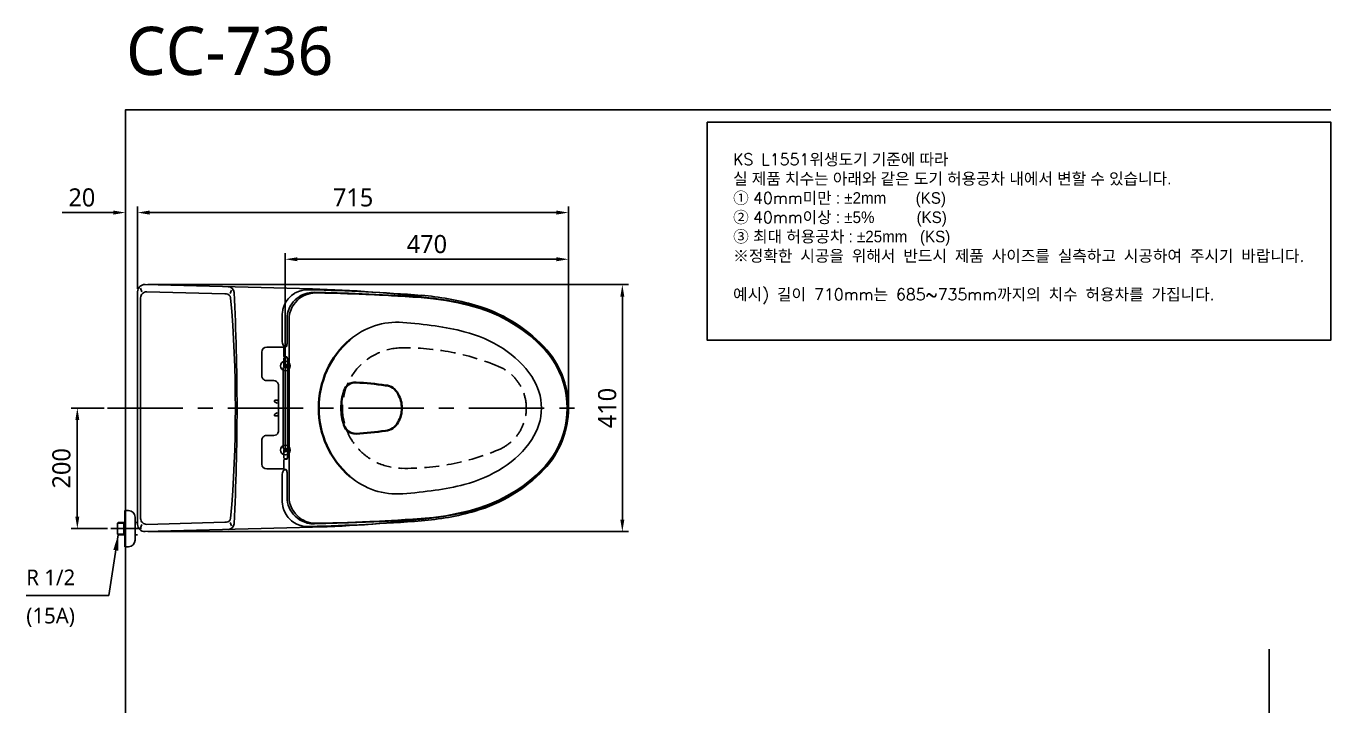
# Model space of a CAD drawing. Extents: x 50 to 2246, y -67 to 2189.
# Drawn here: x 81 to 2246, y 1061 to 2189 of the extents above; entities that cross this region are included whole.
import ezdxf

# ---------------------------------------------------------------- set-up
doc = ezdxf.new("R2010")
doc.units = 0
doc.header["$LTSCALE"] = 20
doc.header["$MEASUREMENT"] = 0
doc.linetypes.add('CENTER', pattern=[2, 1.25, -0.25, 0.25, -0.25])
doc.linetypes.add('HIDDEN', pattern=[0.375, 0.25, -0.125])
doc.layers.get('0').update_dxf_attribs({"linetype": 'CONTINUOUS'})
doc.layers.get('DEFPOINTS').update_dxf_attribs({"linetype": 'CONTINUOUS'})
for name, color, linetype in [('1', 1, 'CONTINUOUS'), ('2', 2, 'CONTINUOUS'), ('3', 3, 'CONTINUOUS'), ('4', 4, 'CONTINUOUS'), ('6', 6, 'CONTINUOUS'), ('CENTER', 2, 'CENTER')]:
    doc.layers.add(name, color=color, linetype=linetype)
doc.styles.add('GHS', font='romans', dxfattribs={"bigfont": 'ghs'})
doc.styles.add('ROMANS', font='romans', dxfattribs={"height": 10.144927})
doc.styles.get("Standard").update_dxf_attribs({"font": 'NanumGothic.ttf'})
doc.dimstyles.new('ISO-25', dxfattribs={"dimtxt": 20, "dimasz": 20, "dimexe": 3, "dimexo": 1, "dimgap": 5, "dimtad": 1, "dimtoh": 1, "dimdec": 0, "dimtxsty": 'Standard', "dimcen": 0, "dimclrd": 3, "dimclre": 3, "dimclrt": 2, "dimadec": 0, "dimazin": 0, "dimtfac": 1, "dimtdec": 0, "dimtmove": 0, "dimatfit": 3, "dimfxl": 0, "dimarcsym": 0})
doc.dimstyles.get("Standard").update_dxf_attribs({"dimtxt": 2.7, "dimasz": 2, "dimexe": 2, "dimexo": 1, "dimgap": 1.5, "dimtad": 1, "dimlfac": 10, "dimzin": 0, "dimdsep": 46, "dimtxsty": 'Standard', "dimcen": 0, "dimclrt": 2, "dimadec": 0, "dimazin": 0, "dimtfac": 1, "dimtofl": 0, "dimtmove": 0, "dimatfit": 3, "dimfxl": 0, "dimtolj": 1, "dimtzin": 0, "dimarcsym": 0})

# ---------------------------------------------------------------- blocks, each defined once
blk = doc.blocks.new('*D1')
at = {"layer": '1', "color": 3, "lineweight": -2}
for p, q in [((210.4, 1554.8), (155.6, 1554.8)), ((165.6, 1534.8), (165.6, 1374.8)), ((215.9, 1354.8), (155.6, 1354.8))]:
    blk.add_line(p, q, dxfattribs=at)
at = {"layer": '1', "color": 3}
for points in [[(162.3, 1534.8), (168.9, 1534.8), (165.6, 1554.8)], [(162.3, 1374.8), (168.9, 1374.8), (165.6, 1354.8)]]:
    blk.add_solid(points, dxfattribs=at)
at = {"layer": 'DEFPOINTS', "color": 0}
for p in [(215.4, 1554.8), (165.6, 1354.8), (220.9, 1354.8)]:
    blk.add_point(p, dxfattribs=at)
at = {"layer": '1', "color": 2, "insert": (139.3, 1454.8), "char_height": 30, "attachment_point": 5, "rotation": 90}
blk.add_mtext('\\A1;200', dxfattribs=at)
blk = doc.blocks.new('*D21')
at = {"color": 3, "lineweight": -2}
for p, q in [((265.6, 1752.8), (265.6, 1889.1)), ((980.6, 1559.8), (980.6, 1889.1)), ((285.6, 1879.1), (960.6, 1879.1))]:
    blk.add_line(p, q, dxfattribs=at)
at = {"color": 3}
for points in [[(285.6, 1882.5), (285.6, 1875.8), (265.6, 1879.1)], [(960.6, 1882.5), (960.6, 1875.8), (980.6, 1879.1)]]:
    blk.add_solid(points, dxfattribs=at)
at = {"layer": 'DEFPOINTS', "color": 0}
for p in [(980.6, 1879.1), (265.6, 1747.8), (980.6, 1554.8)]:
    blk.add_point(p, dxfattribs=at)
at = {"color": 2, "insert": (623.1, 1904.1), "char_height": 30, "attachment_point": 5}
blk.add_mtext('\\A1;715', dxfattribs=at)
blk = doc.blocks.new('*D22')
at = {"color": 3, "lineweight": -2}
for p, q in [((510.6, 1482.2), (510.6, 1811.7)), ((530.6, 1801.7), (960.6, 1801.7)), ((980.6, 1559.8), (980.6, 1811.7))]:
    blk.add_line(p, q, dxfattribs=at)
at = {"color": 3}
for points in [[(530.6, 1805), (530.6, 1798.4), (510.6, 1801.7)], [(960.6, 1805), (960.6, 1798.4), (980.6, 1801.7)]]:
    blk.add_solid(points, dxfattribs=at)
at = {"layer": 'DEFPOINTS', "color": 0}
for p in [(980.6, 1801.7), (980.6, 1554.8), (510.6, 1477.2)]:
    blk.add_point(p, dxfattribs=at)
at = {"color": 2, "insert": (745.6, 1826.7), "char_height": 30, "attachment_point": 5}
blk.add_mtext('\\A1;470', dxfattribs=at)
blk = doc.blocks.new('*D24')
at = {"color": 3, "lineweight": -2}
for p, q in [((282.6, 1759.8), (1079.9, 1759.8)), ((1069.9, 1739.8), (1069.9, 1369.8)), ((282.6, 1349.8), (1079.9, 1349.8))]:
    blk.add_line(p, q, dxfattribs=at)
at = {"color": 3}
for points in [[(1066.6, 1739.8), (1073.2, 1739.8), (1069.9, 1759.8)], [(1066.6, 1369.8), (1073.2, 1369.8), (1069.9, 1349.8)]]:
    blk.add_solid(points, dxfattribs=at)
at = {"layer": 'DEFPOINTS', "color": 0}
for p in [(277.6, 1759.8), (277.6, 1349.8), (1069.9, 1349.8)]:
    blk.add_point(p, dxfattribs=at)
at = {"color": 2, "insert": (1044.9, 1554.8), "char_height": 30, "attachment_point": 5, "rotation": 90}
blk.add_mtext('\\A1;410', dxfattribs=at)
blk = doc.blocks.new('A$C18963F04')
at = {"color": 2, "ltscale": 50}
for p, q in [((80.2, 392.7), (80.2, 392.7)), ((33.5, 308.9), (33.5, 341)), ((0, 289.2), (0, 249.9)), ((0, 289.2), (0, 289.2)), ((13.6, 297.4), (8, 297.4)), ((14.4, 297.4), (13.8, 297.3)), ((36.5, 297.4), (14.4, 297.4)), ((36.4, 282.8), (36.4, 296.9)), ((36.9, 298.2), (40.1, 298.4)), ((36.9, 281.5), (41.2, 281.3)), ((38.5, 299), (38.1, 299)), ((38.6, 299), (38.2, 299)), ((35.3, 262.1), (35.3, 196.4)), ((36.5, 265.4), (36.5, 278.6)), ((41.4, 263.7), (38.4, 263.9)), ((42.6, 276.3), (42.6, 196.4)), ((0, 249.9), (0, 249.9)), ((0, 249.9), (0, 249.9)), ((19.7, 241.9), (8, 241.9)), ((19.7, 241.9), (19.7, 241.9)), ((27.7, 234.1), (27.7, 234.1)), ((27.7, 234.1), (27.7, 215)), ((27.7, 212.5), (27.7, 233.9)), ((21, 208.8), (21, 208.7)), ((21, 207.7), (21, 208.7)), ((21.5, 209.3), (25.7, 209.3)), ((27, 207.7), (27, 208.8)), ((27.2, 204.3), (27.2, 204.3)), ((27.7, 207.4), (27.7, 212.5)), ((27.7, 207.4), (27.7, 212.5)), ((27.7, 212), (27.7, 211.9)), ((27.7, 211.9), (27.7, 203.6)), ((27.7, 207.1), (27.7, 211.9)), ((27.7, 206.7), (27.7, 206.4)), ((27.7, 206.4), (27.7, 206.7)), ((27.7, 201.4), (27.7, 206.2)), ((27.7, 203.6), (27.7, 204.3)), ((27.7, 203.4), (27.7, 203.6)), ((27.7, 203.6), (27.7, 203.4)), ((27.7, 202.9), (27.7, 196.4)), ((27.7, 189.9), (27.7, 196.4)), ((35.3, 130.6), (35.3, 196.4)), ((42.6, 116.5), (42.6, 196.4)), ((507.3, 196.4), (506.6, 196.4)), ((21, 185), (21, 184.1)), ((21, 184), (21, 184.1)), ((21.5, 183.5), (25.7, 183.5)), ((27, 185.1), (27, 184)), ((27.2, 188.5), (27.2, 188.5)), ((27.7, 191.4), (27.7, 186.6)), ((27.7, 189.4), (27.7, 189.2)), ((27.7, 189.2), (27.7, 189.4)), ((27.7, 180.9), (27.7, 189.2)), ((27.7, 189.2), (27.7, 188.5)), ((27.7, 186.1), (27.7, 186.4)), ((27.7, 186.4), (27.7, 186.1)), ((27.7, 185.7), (27.7, 180.9)), ((27.7, 185.4), (27.7, 180.3)), ((27.7, 185.4), (27.7, 180.3)), ((27.7, 180.8), (27.7, 180.9)), ((27.7, 180.3), (27.7, 158.9)), ((27.7, 158.7), (27.7, 177.8)), ((27.7, 158.7), (27.7, 158.7)), ((0, 103.6), (0, 142.9)), ((0, 142.9), (0, 142.9)), ((0, 142.9), (0, 142.9)), ((19.7, 150.9), (8, 150.9)), ((19.7, 150.9), (19.7, 150.9)), ((36.4, 110), (36.4, 95.9)), ((36.5, 127.4), (36.5, 114.2)), ((36.9, 111.3), (41.2, 111.5)), ((41.4, 129.1), (38.4, 128.9)), ((0, 103.6), (0, 103.6)), ((13.6, 95.4), (8, 95.4)), ((14.4, 95.4), (13.8, 95.5)), ((36.5, 95.4), (14.4, 95.4)), ((36.9, 94.6), (40.1, 94.4)), ((38.5, 93.8), (38.1, 93.8)), ((38.6, 93.8), (38.2, 93.8)), ((33.5, 83.8), (33.5, 51.8)), ((80.2, 0.1), (80.2, 0.1))]:
    blk.add_line(p, q, dxfattribs=at)
for points in [[(76.5, 392.8), (71.4, 392.6), (66.1, 391.7), (60.8, 390.1), (56.8, 388.3), (54.4, 387)], [(80.2, 392.7), (76.5, 392.8)], [(76.5, 392.8), (76.5, 392.8), (76.5, 392.8)], [(54.4, 387), (52.9, 386), (49.1, 383.3), (45.6, 380), (43.7, 377.9), (42, 375.6), (40.3, 373.2), (38.1, 369.3), (36.3, 364.9), (36, 364.3), (35.8, 363.5), (35.5, 362.6), (35.2, 361.6), (34.9, 360.4), (34.6, 359), (34, 355.8), (33.6, 352), (33.5, 347.6)], [(41.8, 344.3), (42.1, 348.8), (42.7, 353.2), (43.8, 357.4), (45.3, 361.5), (47.2, 365.4), (49.5, 369.1), (52.2, 372.6), (55.2, 375.8), (58.4, 378.7), (61.9, 381.2), (65, 383)], [(90.3, 387.5), (84.4, 387.2), (78.7, 386.1), (73.2, 384.4), (69.3, 382.6), (65.5, 380.5), (62.1, 378), (58.9, 375.2), (55.7, 371.8), (52.9, 368.2), (50.5, 364.3), (48.6, 360.2), (46.7, 354.6), (45.5, 348.9), (45.2, 343.1)], [(53.1, 386.2), (53.9, 386.7), (54.3, 386.9)], [(62.5, 381.6), (64.9, 383), (65, 383.1)], [(65, 383), (65.8, 383.5), (70, 385.3), (75.4, 387.1), (81.4, 388.2), (87.6, 388.5)], [(507.4, 196.4), (507, 207.1), (505.8, 217.8), (503.8, 228.3), (501.1, 238.6), (497.6, 248.8), (493.4, 258.6), (487.4, 270), (480.4, 280.8), (472.5, 290.9), (463.7, 300.3), (454.4, 309.1), (442.2, 319.5), (429.4, 329.1), (416, 337.9), (402, 345.7), (387.6, 352.7), (372.7, 358.7), (357.5, 363.8), (342.1, 368), (322.1, 372.5), (302, 376.2), (281.7, 378.9), (261.3, 380.7), (240.9, 382.1), (220.5, 383.4), (200.1, 384.5), (143.9, 387), (87.6, 388.5)], [(90.3, 387.5), (104.5, 387.2), (117.9, 386.9), (130.3, 386.6), (141.9, 386.2), (148.8, 386), (155.2, 385.8), (161.4, 385.5), (167.2, 385.3), (172.6, 385.1), (179.2, 384.8), (186.7, 384.4), (195.2, 384), (204.6, 383.5), (214.9, 382.9), (225.9, 382.3), (237.8, 381.5), (250.6, 380.7), (264.3, 379.7)], [(506.6, 196.4), (506.2, 206.9), (505.1, 217.4), (503.2, 227.8), (500.5, 238), (497.1, 248), (493, 257.7), (488.2, 267.1), (482.7, 276.1), (476.6, 284.6), (469.9, 292.7), (462.6, 300.3), (455.1, 307.6), (444.6, 316.7), (433.6, 325.2), (422.1, 333.1), (407.8, 341.7), (393, 349.4), (377.7, 356), (362, 361.6), (346, 366.2), (325.8, 371), (305.4, 374.8), (284.9, 377.8), (264.3, 379.7)], [(33.5, 347.6), (33.6, 341)], [(33.5, 341), (33.5, 341), (33.6, 341)], [(41.8, 303.3), (41.8, 307.9), (41.8, 313.5), (41.8, 320), (41.8, 327.3), (41.8, 335.5), (41.8, 344.3)], [(41.8, 344.3), (41.8, 344.3), (41.8, 344.3)], [(45.3, 274.7), (45.3, 308.9), (45.2, 343.1)], [(38.1, 299), (37.4, 299.1), (36.7, 299.4), (36, 300), (35.3, 301), (34.7, 302.3), (34.1, 304.1), (33.7, 306.3), (33.6, 307.6), (33.5, 309.1)], [(33.5, 309), (33.5, 309), (33.5, 309)], [(33.5, 309), (33.6, 309)], [(40.1, 298.4), (40.5, 298.4), (40.9, 298.8), (41.2, 299.3), (41.5, 300), (41.7, 301.7), (41.8, 303.4)], [(38.6, 299), (38.5, 299)], [(37.3, 264.1), (36.5, 264), (35.9, 263.6), (35.4, 262.9), (35.3, 262.1)], [(36.5, 278.5), (36.5, 278.5), (36.7, 279.2), (37, 279.7), (37.4, 280.1), (37.7, 280.3), (37.9, 280.4), (38.1, 280.4), (38.3, 280.5), (38.5, 280.5), (38.9, 280.5), (39.5, 280.5), (39.9, 280.6)], [(38.4, 263.9), (38.1, 263.9), (37.9, 264), (37.7, 264), (37.5, 264.1), (37.2, 264.2), (36.9, 264.5), (36.6, 264.9), (36.5, 265.4), (36.5, 265.5)], [(42.6, 263.7), (42.5, 263.7), (41.9, 263.7), (41.5, 263.7)], [(21, 207.7), (21, 207.4)], [(25.7, 204.5), (25.8, 204.5), (26.3, 204.4), (26.7, 204.3), (27, 204.3), (27.2, 204.2), (27.2, 204.3)], [(26.5, 209.3), (26.7, 209.3), (26.9, 209.2), (27, 209), (27, 208.9), (27, 208.8), (27, 208.8)], [(27, 207.7), (27, 207.6), (27.1, 207.5), (27.1, 207.4), (27.2, 207.3), (27.2, 207.3)], [(27.2, 207.2), (27.3, 207.2), (27.3, 207.2), (27.4, 207.2)], [(27.2, 204.3), (27.3, 204.3), (27.3, 204.3), (27.4, 204.3), (27.6, 204.3), (27.7, 204.3)], [(27.7, 207.1), (27.6, 207.1), (27.4, 207.1), (27.4, 207.2)], [(27.7, 203.7), (27.7, 203.7), (27.7, 203.6), (27.7, 203.6)], [(27.7, 196.4), (27.7, 198.4), (27.7, 201.4)], [(27.7, 196.4), (27.7, 194.4), (27.7, 191.4)], [(507.4, 196.4), (507, 185.7), (505.8, 175), (503.8, 164.5), (501.1, 154.1), (497.6, 144), (493.4, 134.2), (487.4, 122.8), (480.4, 112), (472.5, 101.9), (463.7, 92.5), (454.4, 83.6), (442.2, 73.3), (429.4, 63.7), (416, 54.9), (402, 47.1), (387.6, 40.1), (372.7, 34.1), (357.5, 29), (342.1, 24.8), (322.1, 20.3), (302, 16.6), (281.7, 13.9), (261.3, 12.1), (240.9, 10.7), (220.5, 9.4), (200.1, 8.3), (143.9, 5.8), (87.6, 4.3)], [(506.6, 196.4), (506.2, 185.9), (505.1, 175.4), (503.2, 165), (500.5, 154.8), (497.1, 144.8), (493, 135.1), (488.2, 125.7), (482.7, 116.7), (476.6, 108.2), (469.9, 100), (462.6, 92.4), (455.1, 85.2), (444.6, 76.1), (433.6, 67.6), (422.1, 59.7), (407.8, 51.1), (393, 43.4), (377.7, 36.8), (362, 31.2), (346, 26.6), (325.8, 21.8), (305.4, 17.9), (284.9, 15), (264.3, 13.1)], [(508.8, 196.4), (508.2, 196.4), (507.5, 196.4), (507.4, 196.4)], [(21, 185), (21, 185.4)], [(25.7, 188.3), (25.8, 188.3), (26.3, 188.4), (26.7, 188.5), (27, 188.5), (27.2, 188.5), (27.2, 188.5)], [(26.5, 183.5), (26.7, 183.5), (26.9, 183.6), (27, 183.8), (27, 183.9), (27, 183.9), (27, 184)], [(27, 185.1), (27, 185.2), (27.1, 185.3), (27.1, 185.4), (27.2, 185.5), (27.2, 185.5)], [(27.2, 188.5), (27.3, 188.5), (27.3, 188.5), (27.4, 188.5), (27.6, 188.5), (27.7, 188.5)], [(27.2, 185.6), (27.3, 185.6), (27.3, 185.6), (27.4, 185.6)], [(27.7, 185.7), (27.6, 185.7), (27.4, 185.7), (27.4, 185.6)], [(27.7, 189.1), (27.7, 189.1), (27.7, 189.2), (27.7, 189.2)], [(37.3, 128.6), (36.5, 128.8), (35.9, 129.2), (35.4, 129.9), (35.3, 130.6)], [(38.4, 128.9), (38.1, 128.9), (37.9, 128.8), (37.7, 128.8), (37.5, 128.7), (37.2, 128.6), (36.9, 128.3), (36.6, 127.9), (36.5, 127.3), (36.5, 127.3)], [(36.5, 114.3), (36.5, 114.3), (36.7, 113.5), (37, 113.1), (37.4, 112.7), (37.7, 112.5), (37.9, 112.4), (38.1, 112.4), (38.3, 112.3), (38.5, 112.3), (38.9, 112.3), (39.5, 112.3), (39.9, 112.2)], [(42.6, 129.1), (42.5, 129.1), (41.9, 129.1), (41.5, 129.1)], [(45.3, 118.1), (45.3, 83.9), (45.2, 49.7)], [(38.1, 93.8), (37.4, 93.7), (36.7, 93.4), (36, 92.8), (35.3, 91.8), (34.7, 90.5), (34.1, 88.7), (33.7, 86.5), (33.6, 85.2), (33.5, 83.7)], [(38.6, 93.8), (38.5, 93.8)], [(40.1, 94.4), (40.5, 94.4), (40.9, 94), (41.2, 93.5), (41.5, 92.8), (41.7, 91.1), (41.8, 89.4)], [(41.8, 89.5), (41.8, 84.9), (41.8, 79.3), (41.8, 72.8), (41.8, 65.5), (41.8, 57.3), (41.8, 48.5)], [(33.5, 83.8), (33.5, 83.8), (33.5, 83.8)], [(33.5, 83.8), (33.6, 83.8)], [(33.5, 45.2), (33.6, 51.8)], [(33.5, 51.8), (33.5, 51.8), (33.6, 51.8)], [(54.4, 5.8), (52.9, 6.8), (49.1, 9.5), (45.6, 12.8), (43.7, 14.9), (42, 17.2), (40.3, 19.6), (38.1, 23.5), (36.3, 27.8), (36, 28.5), (35.8, 29.2), (35.5, 30.2), (35.2, 31.2), (34.9, 32.4), (34.6, 33.8), (34, 37), (33.6, 40.8), (33.5, 45.2)], [(41.8, 48.4), (42.1, 44), (42.7, 39.6), (43.8, 35.4), (45.3, 31.3), (47.2, 27.4), (49.5, 23.7), (52.2, 20.2), (55.2, 17), (58.4, 14.1), (61.9, 11.6), (65, 9.8)], [(41.8, 48.4), (41.8, 48.4), (41.8, 48.4)], [(90.3, 5.3), (84.4, 5.6), (78.7, 6.7), (73.2, 8.4), (69.3, 10.2), (65.5, 12.3), (62.1, 14.8), (58.9, 17.6), (55.7, 21), (52.9, 24.6), (50.5, 28.5), (48.6, 32.5), (46.7, 38.2), (45.5, 43.9), (45.2, 49.7)], [(53.1, 6.6), (53.9, 6.1), (54.3, 5.8)], [(76.5, 0), (71.4, 0.2), (66.1, 1.1), (60.8, 2.7), (56.8, 4.5), (54.4, 5.8)], [(62.5, 11.2), (64.9, 9.8), (65, 9.7)], [(65, 9.8), (65.8, 9.3), (70, 7.5), (75.4, 5.7), (81.4, 4.6), (87.6, 4.3)], [(80.2, 0.1), (76.5, 0)], [(76.5, 0), (76.5, 0), (76.5, 0)], [(90.3, 5.3), (104.5, 5.6), (117.9, 5.9), (130.3, 6.2), (141.9, 6.6), (148.8, 6.8), (155.2, 7), (161.4, 7.3), (167.2, 7.5), (172.6, 7.7), (179.2, 8), (186.7, 8.4), (195.2, 8.8), (204.6, 9.3), (214.9, 9.8), (225.9, 10.5), (237.8, 11.3), (250.6, 12.1), (264.3, 13.1)]]:
    blk.add_lwpolyline(points, dxfattribs=at)
for centre in [(38.8, 266.4), (38.8, 126.4)]:
    blk.add_circle(centre, 2.37, dxfattribs=at)
for centre, radius, start, end in [((8.2, -2874.1), 3267.6, 85.4987, 88.7365), ((8.2, -2874.1), 3267.6, 85.4987, 88.7365), ((228.8, -71), 455.9, 74.0873, 85.4987), ((228.8, -71), 455.9, 74.0873, 85.4987), ((284.2, 123.2), 253.9, 43.6123, 74.0873), ((284.2, 123.2), 253.9, 43.6123, 74.0873), ((361, 196.4), 147.8, 0, 43.6123), ((28.5, 214.9), 10.8, 227.0817, 254.799), ((361, 196.4), 147.8, 316.3877, 0), ((28.5, 177.9), 10.8, 105.201, 132.9183), ((284.2, 269.6), 253.9, 285.9127, 316.3877), ((284.2, 269.6), 253.9, 285.9127, 316.3877), ((228.8, 463.8), 455.9, 274.5013, 285.9127), ((228.8, 463.8), 455.9, 274.5013, 285.9127), ((8.2, 3266.9), 3267.6, 271.2635, 274.5013), ((8.2, 3266.9), 3267.6, 271.2635, 274.5013)]:
    blk.add_arc(centre, radius, start, end, dxfattribs=at)
at = {"color": 2, "linetype": 'HIDDEN', "ltscale": 5}
for centre, radius, start, end in [((233.8, 196.4), 100, 90.9366, 180), ((238.7, -103.6), 400, 67.3618, 90.9366), ((363.8, 196.4), 75, 0, 67.3618), ((233.8, 196.4), 100, 180, 269.0634), ((363.8, 196.4), 75, 292.6382, 0), ((238.7, 496.4), 400, 269.0634, 292.6382)]:
    blk.add_arc(centre, radius, start, end, dxfattribs=at)
at = {"color": 2, "ltscale": 50, "extrusion": (0, 0, -1)}
for centre, major_axis, ratio, start_param, end_param in [((8, 289.4), (4.21, -6.81), 0.99966, 2.124488, 3.694989), ((13.6, 296.9), (0, -0.5), 0.999695, 3.141593, 3.704966), ((47.9, 280.5), (-9, 0), 0.017453, 0.50647, 0.824227), ((41.2, 276.3), (0, -5), 0.284012, 3.158327, 4.711911), ((50.4, 280.4), (-12.7, 0), 0.017453, 0.824211, 0.844948), ((8, 249.9), (0, -8), 0.999848, 1.537628, 1.570811), ((8, 249.9), (0, -8), 0.999848, 0.877805, 1.537628), ((8, 249.9), (0, -8), 0.999848, 0.000015, 0.877805), ((19.7, 233.9), (5.66, 5.66), 0.999695, 5.497925, 6.697438), ((19.7, 233.9), (-7.66, -2.32), 0.999451, 2.752531, 3.435587), ((19.7, 233.9), (5.66, 5.66), 0.999695, 0.414252, 0.785253), ((27.7, 207.4), (0, -0.8), 0.017455, 0.523599, 1.570796), ((21.5, 185.4), (0, -0.5), 0.998838, 1.569846, 2.39245), ((21.5, 184), (0, -0.5), 0.999848, 0, 1.570796), ((25.7, 183.5), (-1.5, 0), 0.017455, 4.13565, 4.712389), ((27.3, 185.2), (0.088, 0.575), 0.246445, 5.145086, 5.272141), ((27.7, 185.4), (0, -0.8), 0.017455, 1.570796, 2.617994)]:
    blk.add_ellipse(centre, major_axis=major_axis, ratio=ratio, start_param=start_param, end_param=end_param, dxfattribs=at)
at = {"color": 2, "ltscale": 50}
for centre, major_axis, ratio, start_param, end_param in [((21.5, 208.8), (0, 0.5), 0.999848, 0, 1.570796), ((21.5, 207.4), (0, 0.5), 0.998838, 1.569846, 2.39245), ((25.7, 209.3), (-1.5, 0), 0.017455, 4.13565, 4.712389), ((27.3, 207.5), (0.088, -0.575), 0.246445, 5.145086, 5.272141), ((27.7, 207.4), (0, 0.8), 0.017455, 1.570796, 2.617994), ((27.7, 185.4), (0, 0.8), 0.017455, 0.523599, 1.570796), ((19.7, 158.9), (5.66, -5.66), 0.999695, 5.497925, 6.697438), ((19.7, 158.9), (-7.66, 2.32), 0.999451, 2.752531, 3.435587), ((19.7, 158.9), (5.66, -5.66), 0.999695, 0.414252, 0.785253), ((8, 142.9), (0, 8), 0.999848, 0.877805, 1.537628), ((8, 142.9), (0, 8), 0.999848, 1.537628, 1.570811), ((8, 142.9), (0, 8), 0.999848, 0.000015, 0.877805), ((47.9, 112.3), (-9, 0), 0.017453, 0.50647, 0.824227), ((41.2, 116.5), (0, 5), 0.284012, 3.158327, 4.711911), ((50.4, 112.4), (-12.7, 0), 0.017453, 0.824211, 0.844948), ((8, 103.4), (4.21, 6.81), 0.99966, 2.124488, 3.694989), ((13.6, 95.9), (0, 0.5), 0.999695, 3.141593, 3.704966)]:
    blk.add_ellipse(centre, major_axis=major_axis, ratio=ratio, start_param=start_param, end_param=end_param, dxfattribs=at)
for points in [[(36.4, 296.9), (36.4, 297), (36.4, 297.3), (36.6, 297.7), (36.8, 298), (36.9, 298.2)], [(36.9, 281.5), (36.8, 281.7), (36.6, 282), (36.4, 282.4), (36.4, 282.7), (36.4, 282.8)], [(36.9, 111.3), (36.8, 111.1), (36.6, 110.8), (36.4, 110.4), (36.4, 110.1), (36.4, 110)], [(36.4, 95.9), (36.4, 95.8), (36.4, 95.5), (36.6, 95.1), (36.8, 94.8), (36.9, 94.6)]]:
    blk.add_open_spline(points, degree=3, dxfattribs=at)
for points, knots in [([(41, 299), (40.8, 299), (39.9, 299), (39.1, 299), (38.6, 299)], [0.742861, 0.742861, 0.742861, 0.742861, 0.8, 1, 1, 1, 1]), ([(45.4, 196.4), (45.4, 205.1), (45.4, 222.5), (45.4, 248.6), (45.4, 266), (45.3, 274.7)], [0.0000005, 0.0000005, 0.0000005, 0.0000005, 0.3333333, 0.6666667, 0.9999995, 0.9999995, 0.9999995, 0.9999995]), ([(45.4, 196.4), (45.4, 187.7), (45.4, 170.3), (45.4, 144.2), (45.4, 126.8), (45.3, 118.1)], [0.0000005, 0.0000005, 0.0000005, 0.0000005, 0.3333333, 0.6666667, 0.9999995, 0.9999995, 0.9999995, 0.9999995]), ([(41, 93.8), (40.8, 93.8), (39.9, 93.8), (39.1, 93.8), (38.6, 93.8)], [0.742861, 0.742861, 0.742861, 0.742861, 0.8, 1, 1, 1, 1])]:
    blk.add_open_spline(points, degree=3, knots=knots, dxfattribs=at)
blk = doc.blocks.new('*D35')
at = {"layer": '1', "color": 3, "lineweight": -2}
for p, q in [((245.6, 1752.5), (245.6, 1889.1)), ((265.6, 1752.5), (265.6, 1889.1)), ((225.6, 1879.1), (140.6, 1879.1)), ((285.6, 1879.1), (305.6, 1879.1))]:
    blk.add_line(p, q, dxfattribs=at)
at = {"layer": '1', "color": 3}
for points in [[(225.6, 1882.5), (225.6, 1875.8), (245.6, 1879.1)], [(285.6, 1882.5), (285.6, 1875.8), (265.6, 1879.1)]]:
    blk.add_solid(points, dxfattribs=at)
at = {"layer": 'DEFPOINTS', "color": 0}
for p in [(245.6, 1879.1), (245.6, 1747.5), (265.6, 1747.5)]:
    blk.add_point(p, dxfattribs=at)
at = {"layer": '1', "color": 2, "insert": (173.1, 1904.1), "char_height": 30, "attachment_point": 5}
blk.add_mtext('\\A1;20', dxfattribs=at)

msp = doc.modelspace()

# ---------------------------------------------------------------- linework, layer by layer
at = {"layer": '1'}
msp.add_line((220.94316, 1354.76006), (272.26961, 1354.76006), dxfattribs=at)
at = {"layer": '1', "color": 0}
for centre, radius, start, end in [((-1662.72604, 1554.76006), 2090.58532, 354.97754523, 5.02245477), ((-3243.00697, 1554.76006), 3673.60996, 357.00623696, 2.99376304)]:
    msp.add_arc(centre, radius, start, end, dxfattribs=at)
at = {"layer": '3', "color": 7}
for p, q in [((277.92117, 1759.75585), (555.65084, 1752.3891)), ((265.60298, 1554.76006), (265.60298, 1747.45822)), ((272.52746, 1747.72016), (270.32979, 1753.47812)), ((270.60298, 1554.76006), (270.60298, 1737.67697)), ((280.86814, 1747.67346), (410.1884, 1744.24325)), ((410.1884, 1744.24325), (413.0449, 1744.16749)), ((419.27826, 1744.61416), (421.60421, 1750.25607)), ((265.60298, 1554.76006), (265.60298, 1362.06191)), ((270.60298, 1554.76006), (270.60298, 1371.84316)), ((280.86814, 1361.84667), (410.1884, 1365.27688)), ((410.1884, 1365.27688), (413.0449, 1365.35264)), ((419.27826, 1364.90597), (421.60421, 1359.26406)), ((272.52746, 1361.79997), (270.32979, 1356.04201)), ((277.92117, 1349.76428), (555.65084, 1357.13103))]:
    msp.add_line(p, q, dxfattribs=at)
at = {"layer": '3'}
msp.add_lwpolyline([(1210.50173, 2029.14842), (2245.60298, 2029.14842), (2245.60298, 1667.67117), (1210.50173, 1667.67117)], close=True, dxfattribs=at)
at = {"layer": '3', "color": 7}
for centre in [(510.60298, 1624.76006), (510.60298, 1485.16006)]:
    msp.add_circle(centre, 8, dxfattribs=at)
for centre, radius, start, end in [((277.60298, 1747.76006), 12, 88.4805933, 180), ((415.60298, 1746.10034), 10, 2.99376304, 88.4805933), ((280.60298, 1737.67697), 10, 88.4805933, 180), ((412.85929, 1737.16995), 7, 5.02245477, 88.4805933), ((502.61976, -246.9077), 2000, 82.82063233, 88.4805933), ((641.21725, 853.39072), 891.00682, 81.9585968, 82.82063233), ((698.01299, 1255.40537), 485, 75.56641331, 81.9585968), ((752.55296, 1467.30873), 266.1904, 57.31460237, 75.56641331), ((696.39446, 1577.29774), 120, 85.64126322, 130.90547994), ((641.21725, 853.39072), 846.00682, 81.9585968, 85.64126322), ((698.01299, 1255.40537), 440, 75.56641331, 81.9585968), ((782.89722, 1514.60129), 210, 34.04298062, 57.31460237), ((752.55296, 1467.30873), 221.1904, 57.31460237, 75.56641331), ((782.89722, 1514.60129), 165, 34.04298062, 57.31460237), ((842.33882, 1554.76006), 138.26416, 0, 34.04298062), ((842.33882, 1554.76006), 93.26416, 0, 34.04298062), ((842.33882, 1554.76006), 138.26416, 179.99120589, 180), ((842.33882, 1554.76006), 93.26416, 325.95701938, 0), ((842.33882, 1554.76006), 138.26416, 325.95701938, 0), ((782.89722, 1594.91884), 165, 302.68539763, 325.95701938), ((782.89722, 1594.91884), 210, 302.68539763, 325.95701938), ((752.55296, 1642.2114), 221.1904, 284.43358669, 302.68539763), ((696.39446, 1532.22239), 120, 229.09452006, 274.35873678), ((641.21725, 2256.12941), 846.00682, 274.35873678, 278.0414032), ((698.01299, 1854.11476), 440, 278.0414032, 284.43358669), ((752.55296, 1642.2114), 266.1904, 284.43358669, 302.68539763), ((280.60298, 1371.84316), 10, 180, 271.5194067), ((412.85929, 1372.35018), 7, 271.5194067, 354.97754523), ((502.61976, 3356.42783), 2000, 271.5194067, 277.17936767), ((641.21725, 2256.12941), 891.00682, 277.17936767, 278.0414032), ((698.01299, 1854.11476), 485, 278.0414032, 284.43358669), ((277.60298, 1361.76006), 12, 180, 271.5194067), ((415.60298, 1363.41979), 10, 271.5194067, 357.00623696)]:
    msp.add_arc(centre, radius, start, end, dxfattribs=at)
at = {"layer": '3', "color": 7, "lineweight": 30}
for centre, radius, start, end in [((715.92098, 1554.76006), 149.82, 130.90547994, 180), ((697.05289, 1554.7454), 93.52295, 162.18118132, 179.99111102), ((627.03407, 1577.25135), 19.976, 87.25147844, 162.18118132), ((603.84611, 1094.2453), 503.53833, 81.66780826, 87.25147844), ((675.05273, 1567.5608), 24.97, 24.71630308, 85.95311325), ((658.48845, 1554.68217), 45.65189, 0.09835011, 30.71749041), ((715.92098, 1554.76007), 149.82, 180, 229.09452006), ((697.05289, 1554.77507), 93.52295, 180.00888898, 197.81881868), ((658.48845, 1554.8383), 45.65189, 329.28250959, 359.90164989), ((627.03407, 1532.26912), 19.976, 197.81881868, 272.74852156), ((603.84611, 2015.27517), 503.53833, 272.74852156, 278.33219174), ((675.05273, 1541.95967), 24.97, 274.04688675, 335.28369692)]:
    msp.add_arc(centre, radius, start, end, dxfattribs=at)
at = {"layer": '4'}
for p, q in [((232.4787, 1364.01006), (233.4787, 1365.01006)), ((232.4787, 1345.51006), (232.4787, 1364.01006)), ((242.9787, 1364.01006), (232.4787, 1364.01006)), ((233.4787, 1365.01006), (244.4787, 1365.01006)), ((242.9787, 1344.51006), (242.9787, 1365.01006)), ((242.9787, 1364.01006), (243.9787, 1365.01006)), ((244.4787, 1324.76006), (244.4787, 1384.76006)), ((244.4787, 1384.76006), (250.4787, 1384.76006)), ((244.4787, 1364.39311), (244.4787, 1345.12767)), ((261.4787, 1373.76006), (261.4787, 1335.76006)), ((261.4787, 1365.01006), (265.60298, 1365.01006)), ((242.9787, 1345.51006), (232.4787, 1345.51006)), ((233.4787, 1344.51006), (232.4787, 1345.51006)), ((233.4787, 1344.51006), (244.4787, 1344.51006)), ((243.9787, 1344.51006), (242.9787, 1345.51006)), ((261.4787, 1344.51006), (265.60298, 1344.51006)), ((250.4787, 1324.76006), (244.4787, 1324.76006))]:
    msp.add_line(p, q, dxfattribs=at)
for centre, start, end in [((250.4787, 1373.76006), 0, 90), ((250.4787, 1335.76006), 270, 0)]:
    msp.add_arc(centre, 11, start, end, dxfattribs=at)
at = {"layer": '6'}
msp.add_lwpolyline([(2245.60298, 2049.76006), (245.60298, 2049.76006), (245.60298, 144.76006), (2143.00148, 144.76006), (2143.00148, 1154.76006)], dxfattribs=at)
at = {"layer": 'CENTER', "color": 1, "linetype": 'CENTER', "ltscale": 5}
msp.add_line((215.38882, 1554.76006), (1010.84954, 1554.76006), dxfattribs=at)

# ---------------------------------------------------------------- block references
at = {"layer": '1', "color": 0}
msp.add_blockref('A$C18963F04', (471.7677, 1358.36294), dxfattribs=at)

# ---------------------------------------------------------------- texts
at = {"insert": (246.46131, 2187.42373), "char_height": 80, "width": 456.6, "attachment_point": 1, "style": 'GHS'}
msp.add_mtext('{\\fNanumGothic|b0|i0|c0|p50;CC-736}', dxfattribs=at)
at = {"layer": '2'}
for s, p in [('R 1/2', (80.87656, 1260.90025)), ('(15A)', (80.87656, 1197.42022))]:
    msp.add_text(s, height=26, dxfattribs=at).set_placement(p)
at = {"layer": '2', "insert": (1253.6385, 1852.17489), "char_height": 19.2, "attachment_point": 4, "style": 'ROMANS'}
msp.add_mtext('{\\Fromans|c129;KS L1551\\fGulim|b0|i0|c129|p50;위생도기 기준에 따라 \\P실 제품 치수는 아래와 같은 도기 허용공차 내에서 변할 수 있습니다. \\Fromans|c129;\\P\\fGulim|b0|i0|c129|p50;① \\Fromans|c129;40mm\\fGulim|b0|i0|c129|p50;미만 : ±2mm       (KS)\\Fromans|c129; \\P\\fGulim|b0|i0|c129|p50;② \\Fromans|c129;40mm\\fGulim|b0|i0|c129|p50;이상 : ±5%          (KS)\\Fromans|c129;\\P\\fGulim|b0|i0|c129|p50;③ 최대 허용공차 : ±25mm   (KS)}\\P※정확한 시공을 위해서 반드시 제품 사이즈를 실측하고 시공하여 주시기 바랍니다.\\P\\P예시) 길이 710mm는 685~735mm까지의 치수 허용차를 가집니다.', dxfattribs=at)

# ---------------------------------------------------------------- dimensions: what is measured, and where the dimension line sits
at = {"color": 7}
for base, p1, picture, middle in [((980.60298, 1879.13885), (265.60298, 1747.76006), '*D21', (623.10298, 1904.13885)), ((980.60298, 1801.69111), (510.60298, 1477.16006), '*D22', (745.60298, 1826.69111))]:
    dim = msp.add_linear_dim(base=base, p1=p1, p2=(980.60298, 1554.76006), dimstyle='Standard', override={"dimtxt": 30, "dimasz": 20, "dimexe": 10, "dimexo": 5, "dimgap": 10, "dimtoh": 1, "dimdec": 0, "dimlfac": 1, "dimrnd": 0.5, "dimzin": 8, "dimclrd": 3, "dimclre": 3, "dimtdec": 0, "dimarcsym": 1}, dxfattribs=at)
    dim.commit()
    dim.dimension.update_dxf_attribs({"geometry": picture, "text_midpoint": middle})
dim = msp.add_linear_dim(base=(1069.90256, 1349.76006), p1=(277.60298, 1759.76006), p2=(277.60298, 1349.76006), angle=90, dimstyle='Standard', override={"dimtxt": 30, "dimasz": 20, "dimexe": 10, "dimexo": 5, "dimgap": 10, "dimtoh": 1, "dimdec": 0, "dimlfac": 1, "dimrnd": 0.5, "dimzin": 8, "dimclrd": 3, "dimclre": 3, "dimtdec": 0, "dimarcsym": 1}, dxfattribs=at)
dim.commit()
dim.dimension.update_dxf_attribs({"geometry": '*D24', "text_midpoint": (1044.90256, 1554.76006)})
at = {"layer": '1', "color": 0}
dim = msp.add_linear_dim(base=(245.60298, 1879.13885), p1=(265.60298, 1747.45822), p2=(245.60298, 1747.45822), dimstyle='Standard', override={"dimtxt": 30, "dimasz": 20, "dimexe": 10, "dimexo": 5, "dimgap": 10, "dimtoh": 1, "dimdec": 0, "dimlfac": 1, "dimrnd": 0.5, "dimzin": 8, "dimclrd": 3, "dimclre": 3, "dimtdec": 0, "dimarcsym": 1}, dxfattribs=at)
dim.commit()
dim.dimension.update_dxf_attribs({"geometry": '*D35', "text_midpoint": (173.10298, 1904.13885)})
at = {"layer": '1'}
dim = msp.add_linear_dim(base=(165.60298, 1354.76006), p1=(215.38882, 1554.76006), p2=(220.94316, 1354.76006), angle=90, dimstyle='Standard', override={"dimtxt": 30, "dimasz": 20, "dimexe": 10, "dimexo": 5, "dimgap": 10, "dimdec": 4, "dimlfac": 1, "dimrnd": 0.5, "dimzin": 8, "dimclrd": 3, "dimclre": 3, "dimtdec": 4}, dxfattribs=at)
dim.commit()
dim.dimension.update_dxf_attribs({"geometry": '*D1', "text_midpoint": (139.33689, 1454.76006)})

# ---------------------------------------------------------------- leaders
msp.add_leader([(233.4787, 1344.51006), (217.70545, 1243.65879), (80.58673, 1243.65879)], dimstyle='ISO-25', override={"dimscale": 1.3, "dimgap": 5, "dimtad": 0, "dimarcsym": 1})

doc.saveas('drawing.dxf')
